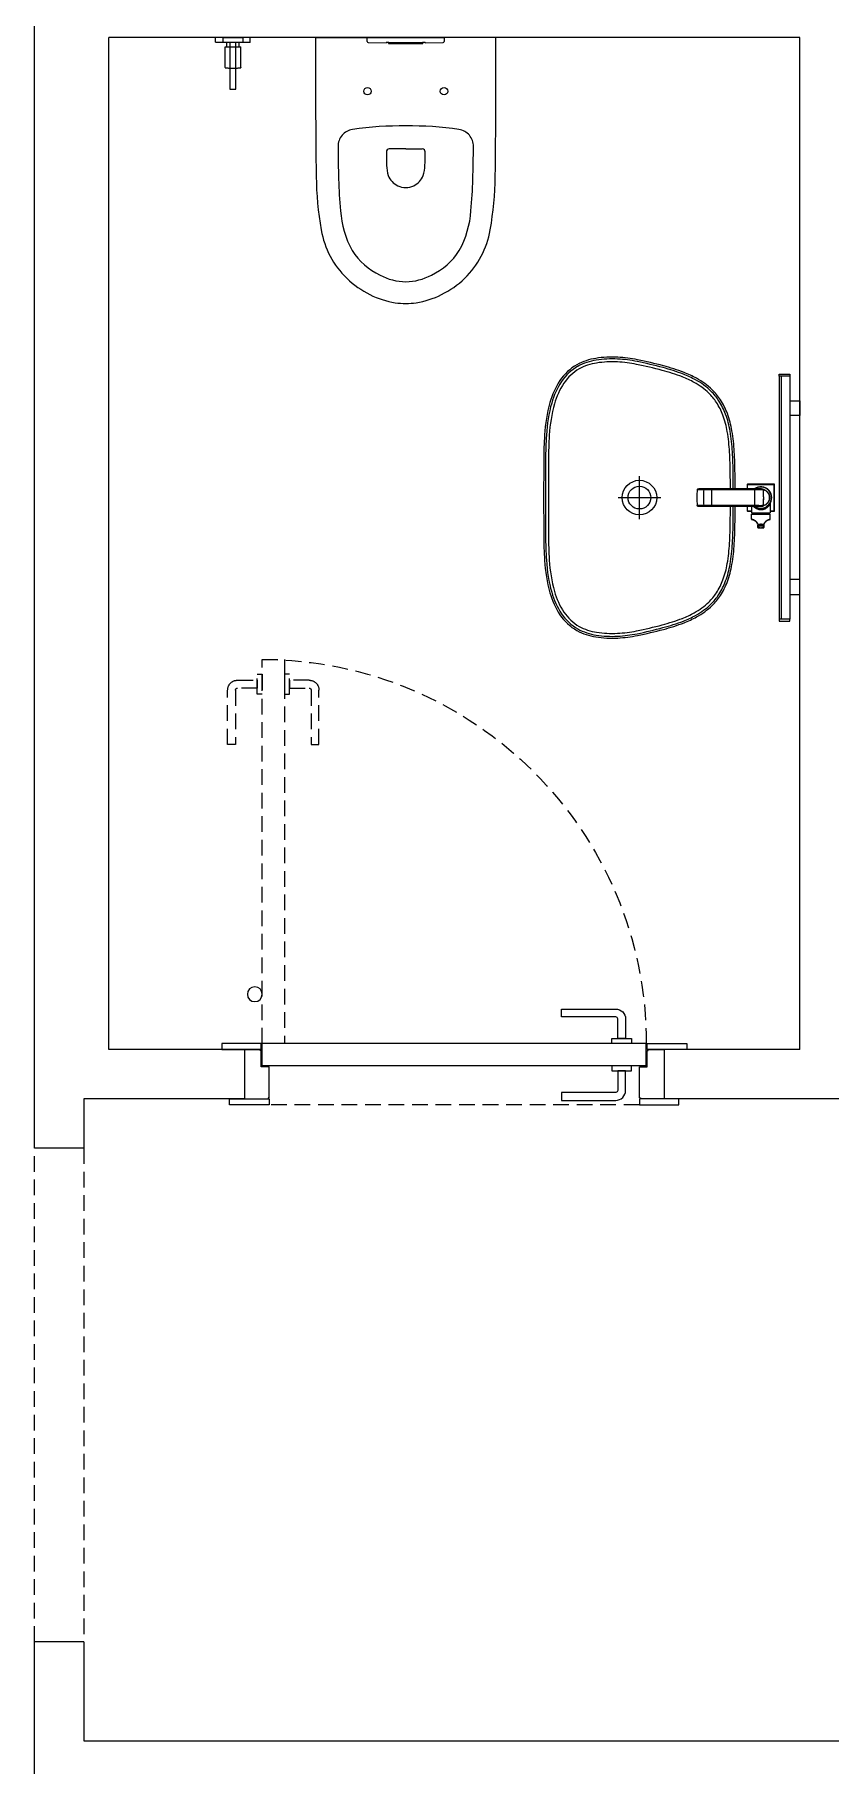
# Model space of a CAD drawing. Header units: millimetres. Extents: x 1650 to 6065, y 324 to 3836.
# Drawn here: x 3767.3 to 3928.5, y 2581.8 to 2932.4 of the extents above; entities that cross this region are included whole.
import ezdxf

# ---------------------------------------------------------------- set-up
doc = ezdxf.new("R2010")
doc.units = ezdxf.units.MM
doc.linetypes.add('HIDDEN2', pattern=[4.7625, 3.175, -1.5875])
for name, color, linetype in [('A-331A-C', 41, 'Continuous'), ('A-355A-C', 40, 'Continuous'), ('A-355B-C', 22, 'Continuous'), ('A-370C-C', 30, 'Continuous'), ('A-370D-C', 31, 'Continuous')]:
    doc.layers.add(name, color=color, linetype=linetype)
doc.layers.add('A-WALL-FULL-3', color=7, linetype='Continuous', lineweight=15)
doc.layers.add('porselen kaplama', color=181, linetype='Continuous', lineweight=5)

# ---------------------------------------------------------------- blocks, each defined once
blk = doc.blocks.new('A-KLOZET-SIFON_BTN_GRH38732A00_P')
for p, q in [((-7.8, 0), (7.8, 0)), ((7.8, 0), (7.79, -0.84)), ((-7.79, -0.84), (-7.8, 0)), ((-7.61, -1.02), (-3.98, -1.06)), ((-3.47, -1.17), (-3.47, -1.04)), ((-3.47, -1.18), (-3.47, -1.17)), ((3.47, -1.04), (3.47, -1.17)), ((3.47, -1.17), (3.47, -1.18)), ((3.98, -1.06), (7.61, -1.02))]:
    blk.add_line(p, q)
for centre, radius, start, end in [((-7.61, -0.84), 0.18, 181, 269.043), ((-3.98, -0.86), 0.2, 269.4816, 298.1578), ((-3.65, -17.12), 16.09, 89.1303, 91.1471), ((-3.98, -0.84), 0.195, 274.5209, 275.8289), ((-3.98, -0.84), 0.193, 274.4234, 275.849), ((-3.65, -15.85), 14.81, 89.312, 90.9253), ((-3.42, -1.17), 0.05, 181, 244.2082), ((-3.42, -1.18), 0.05, 181, 268.7955), ((0, 521.75), 522.8, 269.6271, 270.3728), ((-3.38, -0.25), 0.967, 268.782, 270.3715), ((0, 521.54), 522.77, 269.6307, 270.3693), ((3.38, -0.25), 0.968, 269.63, 272.5915), ((3.65, -15.89), 14.85, 88.7737, 90.9585), ((3.42, -1.18), 0.05, 271.0914, 359), ((3.42, -1.17), 0.05, 310.6095, 359), ((3.65, -17.13), 16.09, 89.1236, 90.6206), ((3.98, -0.86), 0.2, 242.6518, 270.3511), ((3.98, -0.84), 0.196, 263.8776, 265.3893), ((3.98, -0.85), 0.192, 264.2486, 265.6393), ((7.61, -0.84), 0.18, 270.8993, 359)]:
    blk.add_arc(centre, radius, start, end)
for centre, major_axis, ratio, start_param, end_param in [((-3.42, -1.13), (0.05, 0.0009), 0.999835, 3.141593, 3.834369), ((-3.42, -1.17), (0.05, 0.0009), 0.999916, 3.141593, 4.688394), ((3.42, -1.17), (0.05, -0.0009), 0.999916, 4.736384, 6.283185), ((3.42, -1.13), (0.05, -0.0009), 0.999835, 5.687688, 6.283185)]:
    blk.add_ellipse(centre, major_axis=major_axis, ratio=ratio, start_param=start_param, end_param=end_param)
for points, knots in [([(-3.46, -1.2), (-3.45, -1.21), (-3.45, -1.21), (-3.44, -1.21), (-3.43, -1.22), (-3.43, -1.22), (-3.42, -1.22), (-3.42, -1.22), (-3.42, -1.22), (-3.41, -1.22), (-3.41, -1.22), (-3.4, -1.22), (-3.4, -1.22)], [0, 0, 0, 0, 0.097046, 0.218651, 0.318747, 0.394596, 0.438369, 0.473968, 0.529034, 0.689673, 0.907658, 1, 1, 1, 1]), ([(-3.42, -1.23), (-3.3, -1.23), (-3.09, -1.24), (-2.74, -1.24), (-2.41, -1.25), (-2.11, -1.25), (-1.82, -1.25), (-1.55, -1.25), (-1.32, -1.26), (-1.11, -1.26), (-0.92, -1.26), (-0.76, -1.26), (-0.61, -1.26), (-0.47, -1.26), (-0.32, -1.26), (-0.14, -1.26), (0.05, -1.26), (0.27, -1.26), (0.52, -1.26), (0.78, -1.26), (1.07, -1.26), (1.39, -1.26), (1.74, -1.25), (2.14, -1.25), (2.55, -1.24), (2.99, -1.24), (3.26, -1.23), (3.42, -1.23)], [0, 0, 0, 0, 0.048618, 0.100043, 0.14827, 0.193298, 0.235128, 0.273759, 0.309192, 0.338862, 0.365845, 0.39014, 0.411748, 0.431024, 0.451908, 0.477769, 0.506841, 0.539125, 0.574621, 0.613328, 0.655247, 0.700378, 0.753731, 0.81097, 0.872096, 0.937108, 1, 1, 1, 1]), ([(3.37, -1.22), (3.38, -1.22), (3.39, -1.22), (3.4, -1.22), (3.41, -1.22), (3.42, -1.22), (3.42, -1.22), (3.43, -1.22), (3.43, -1.22), (3.44, -1.21), (3.45, -1.21), (3.45, -1.21), (3.45, -1.21)], [0, 0, 0, 0, 0.168406, 0.339791, 0.513207, 0.631595, 0.6859, 0.719508, 0.776205, 0.854923, 0.980368, 1, 1, 1, 1])]:
    blk.add_open_spline(points, degree=3, knots=knots)
blk = doc.blocks.new('FGH')
at = {"layer": 'A-331A-C'}
for points in [[(8310.29, 1272.76), (8309.89, 1272.76), (8309.89, 1270.56), (8310.29, 1270.56)], [(8359.49, 1272.76), (8359.89, 1272.76), (8359.89, 1270.56), (8359.49, 1270.56)]]:
    blk.add_lwpolyline(points, close=True, dxfattribs=at)
at = {"layer": 'A-355A-C'}
blk.add_line((8310.29, 1272.76), (8359.49, 1272.76), dxfattribs=at)
at = {"layer": 'A-370D-C'}
for p, q in [((8310.29, 1272.36), (8359.49, 1272.36)), ((8310.29, 1270.56), (8359.49, 1270.56)), ((8315.29, 1270.56), (8315.29, 1268.56)), ((8318.29, 1268.56), (8318.29, 1270.56)), ((8351.49, 1268.56), (8351.49, 1270.56)), ((8354.49, 1270.56), (8354.49, 1268.56)), ((8315.29, 1268.56), (8318.29, 1268.56)), ((8354.49, 1268.56), (8351.49, 1268.56))]:
    blk.add_line(p, q, dxfattribs=at)
blk = doc.blocks.new('A$C74A42E60')
at = {"layer": 'A-355B-C', "color": 93, "linetype": 'HIDDEN2'}
for p, q in [((84.6, 90.2), (9.6, 90.2)), ((8.2, 77.8), (8.2, 0))]:
    blk.add_line(p, q, dxfattribs=at)
at = {"layer": 'A-355B-C'}
for p, q in [((86, 82.3), (8.2, 82.3)), ((8.2, 82.3), (8.2, 77.8)), ((86, 82.3), (86, 77.8)), ((86.2, 82.5), (86.2, 79.2)), ((86, 77.8), (8.2, 77.8))]:
    blk.add_line(p, q, dxfattribs=at)
for points in [[(1.6, 89), (9.6, 89), (9.6, 90.2), (1.6, 90.2)], [(92.6, 89), (84.6, 89), (84.6, 90.2), (92.6, 90.2)], [(0, 79), (8, 79), (8, 77.8), (0, 77.8)], [(94.2, 79), (86.2, 79), (86.2, 77.8), (94.2, 77.8)]]:
    blk.add_lwpolyline(points, close=True, dxfattribs=at)
for points in [[(8, 79), (4.6, 79), (4.6, 89), (9.4, 89)], [(9.6, 88.8), (9.6, 82.5), (8, 82.5), (8, 79.2)], [(9.6, 88.8), (9.4, 88.8), (9.4, 89)], [(86.2, 79), (89.6, 79), (89.6, 89), (84.6, 89)], [(84.6, 88.8), (84.8, 88.8), (84.8, 89)], [(84.6, 88.8), (84.6, 82.5), (86.2, 82.5)], [(8, 79.2), (7.8, 79.2), (7.8, 79)], [(86.2, 79.2), (86.4, 79.2), (86.4, 79)]]:
    blk.add_lwpolyline(points, dxfattribs=at)
at = {"layer": 'A-355B-C', "color": 27}
for points in [[(81.8, 83.3), (80.2, 83.3), (80.2, 87.3, 0.414214), (79.8, 87.7), (68.8, 87.7), (68.8, 89.3), (79.8, 89.3, -0.414214), (81.8, 87.3)], [(81.8, 76.8), (80.2, 76.8), (80.2, 72.8, -0.414214), (79.8, 72.4), (68.8, 72.4), (68.8, 70.8), (79.8, 70.8, 0.414214), (81.8, 72.8)]]:
    blk.add_lwpolyline(points, format="xyb", close=True, dxfattribs=at)
for points in [[(83, 82.3), (79, 82.3), (79, 83.3), (83, 83.3)], [(83, 77.8), (79, 77.8), (79, 76.8), (83, 76.8)]]:
    blk.add_lwpolyline(points, close=True, dxfattribs=at)
at = {"layer": 'A-355B-C', "color": 93, "linetype": 'HIDDEN2'}
for points in [[(12.7, 0), (12.7, 77.8), (8.2, 77.8), (8.2, 0)], [(8.2, 3), (8.2, 7), (7.2, 7), (7.2, 3)], [(12.7, 3), (12.7, 7), (13.7, 7), (13.7, 3)]]:
    blk.add_lwpolyline(points, close=True, dxfattribs=at)
for points in [[(7.2, 4.2), (7.2, 5.8), (3.2, 5.8, -0.414214), (2.8, 6.2), (2.8, 17.2), (1.2, 17.2), (1.2, 6.2, 0.414214), (3.2, 4.2)], [(13.7, 4.2), (13.7, 5.8), (17.7, 5.8, 0.414214), (18.1, 6.2), (18.1, 17.2), (19.7, 17.2), (19.7, 6.2, -0.414214), (17.7, 4.2)]]:
    blk.add_lwpolyline(points, format="xyb", close=True, dxfattribs=at)
at = {"layer": 'A-355B-C'}
blk.add_circle((6.7, 67.8), 1.5, dxfattribs=at)
at = {"layer": 'A-355B-C', "color": 93, "linetype": 'HIDDEN2'}
blk.add_arc((8.2, 77.8), 77.8, 270, 0, dxfattribs=at)

msp = doc.modelspace()

# ---------------------------------------------------------------- linework, layer by layer
at = {"layer": 'A-370C-C'}
for p, q in [((3803.982, 2931.83, 0), (3804.032, 2931.83, 0)), ((3803.982, 2930.88, 0), (3803.982, 2931.83, 0)), ((3810.932, 2931.831, 0), (3804.032, 2931.83, 0)), ((3810.932, 2930.831, 0), (3804.032, 2930.83, 0)), ((3806.192, 2930.83, 0), (3806.192, 2929.93, 0)), ((3808.772, 2929.931, 0), (3808.772, 2930.831, 0)), ((3810.932, 2931.831, 0), (3810.982, 2931.831, 0)), ((3810.982, 2930.881, 0), (3810.982, 2931.831, 0)), ((3824.225, 2931.83, 0), (3842.482, 2931.83, 0)), ((3860.738, 2931.83, 0), (3842.482, 2931.83, 0)), ((3805.904, 2925.727, 0), (3805.882, 2929.93, 0)), ((3805.882, 2929.93, 0), (3805.932, 2929.93, 0)), ((3805.932, 2929.93, 0), (3809.032, 2929.931, 0)), ((3809.032, 2929.931, 0), (3809.082, 2929.931, 0)), ((3809.06, 2925.727, 0), (3809.082, 2929.931, 0)), ((3805.904, 2925.727, 0), (3805.904, 2925.704, 0)), ((3809.06, 2925.727, 0), (3809.06, 2925.704, 0)), ((3842.481, 2909.237, 0), (3839.122, 2909.237, 0)), ((3842.482, 2909.237, 0), (3845.841, 2909.237, 0))]:
    msp.add_line(p, q, dxfattribs=at)
at = {"layer": 'A-370C-C', "ltscale": 50}
for p, q in [((3889.812, 2834.282, 0), (3889.812, 2842.952, 0)), ((3901.515, 2840.247, 0), (3902.613, 2840.247, 0)), ((3901.565, 2840.318, 0), (3902.885, 2840.318, 0)), ((3914.422, 2840.37, 0), (3901.912, 2840.37, 0)), ((3902.613, 2840.247, 0), (3902.835, 2840.247, 0)), ((3902.613, 2840.247, 0), (3902.835, 2840.247, 0)), ((3904.399, 2840.37, 0), (3904.399, 2840.319, 0)), ((3904.399, 2840.319, 0), (3904.399, 2840.248, 0)), ((3904.399, 2840.319, 0), (3913.069, 2840.319, 0)), ((3904.399, 2840.31, 0), (3904.399, 2840.248, 0)), ((3904.399, 2840.248, 0), (3904.399, 2836.87, 0)), ((3911.662, 2841.31, 0), (3911.662, 2840.37, 0)), ((3911.662, 2841.31, 0), (3917.162, 2841.31, 0)), ((3911.722, 2840.37, 0), (3911.722, 2841.37, 0)), ((3917.102, 2841.37, 0), (3911.722, 2841.37, 0)), ((3913.069, 2840.37, 0), (3913.069, 2840.319, 0)), ((3913.069, 2840.319, 0), (3913.182, 2840.319, 0)), ((3913.069, 2840.319, 0), (3913.069, 2840.248, 0)), ((3913.182, 2840.319, 0), (3913.182, 2840.248, 0)), ((3913.182, 2836.994, 0), (3913.182, 2840.248, 0)), ((3914.851, 2840.315, 0), (3914.85, 2840.317, 0)), ((3914.91, 2840.249, 0), (3914.91, 2840.248, 0)), ((3914.91, 2840.247, 0), (3914.91, 2840.248, 0)), ((3914.911, 2840.246, 0), (3914.911, 2840.245, 0)), ((3914.911, 2840.246, 0), (3914.911, 2840.243, 0)), ((3914.911, 2840.245, 0), (3914.911, 2840.246, 0)), ((3914.911, 2840.245, 0), (3914.911, 2840.246, 0)), ((3914.911, 2840.243, 0), (3914.914, 2840.242, 0)), ((3914.911, 2840.243, 0), (3914.911, 2840.243, 0)), ((3914.913, 2840.242, 0), (3914.914, 2840.242, 0)), ((3914.914, 2840.242, 0), (3914.926, 2840.239, 0)), ((3914.914, 2840.242, 0), (3914.916, 2840.242, 0)), ((3914.916, 2840.242, 0), (3914.926, 2840.239, 0)), ((3914.925, 2840.293, 0), (3914.926, 2840.293, 0)), ((3917.102, 2835.87, 0), (3917.102, 2841.37, 0)), ((3917.162, 2835.93, 0), (3917.162, 2841.31, 0)), ((3885.477, 2838.62, 0), (3894.147, 2838.62, 0)), ((3902.613, 2836.993, 0), (3901.515, 2836.993, 0)), ((3902.884, 2836.922, 0), (3901.565, 2836.922, 0)), ((3901.912, 2836.87, 0), (3914.422, 2836.87, 0)), ((3902.834, 2836.993, 0), (3902.613, 2836.993, 0)), ((3913.069, 2836.993, 0), (3904.399, 2836.993, 0)), ((3913.069, 2836.922, 0), (3904.399, 2836.922, 0)), ((3911.662, 2836.87, 0), (3911.662, 2835.93, 0)), ((3911.722, 2835.87, 0), (3911.722, 2836.87, 0)), ((3912.512, 2836.87, 0), (3912.512, 2835.52, 0)), ((3913.069, 2836.87, 0), (3913.069, 2836.993, 0)), ((3913.182, 2836.922, 0), (3913.069, 2836.922, 0)), ((3913.182, 2836.922, 0), (3913.182, 2836.994, 0)), ((3914.855, 2836.924, 0), (3914.856, 2836.926, 0)), ((3914.915, 2836.995, 0), (3914.916, 2836.998, 0)), ((3914.915, 2836.997, 0), (3914.915, 2836.997, 0)), ((3914.915, 2836.996, 0), (3914.915, 2836.996, 0)), ((3914.916, 2836.998, 0), (3914.916, 2836.998, 0)), ((3914.916, 2836.998, 0), (3914.916, 2836.998, 0)), ((3916.312, 2837.432, 0), (3916.312, 2835.52, 0)), ((3911.662, 2835.93, 0), (3912.512, 2835.93, 0)), ((3911.722, 2835.87, 0), (3912.512, 2835.87, 0)), ((3912.512, 2835.52, 0), (3916.312, 2835.52, 0)), ((3912.512, 2835.27, 0), (3916.312, 2835.27, 0)), ((3912.521, 2834.224, 0), (3912.512, 2835.27, 0)), ((3912.581, 2834.165, 0), (3912.595, 2834.165, 0)), ((3912.593, 2834.165, 0), (3912.607, 2834.165, 0)), ((3913.788, 2832.566, 0), (3913.788, 2833.015, 0)), ((3913.976, 2832.551, 0), (3913.976, 2832.809, 0)), ((3914.848, 2832.809, 0), (3914.848, 2832.551, 0)), ((3915.036, 2833.015, 0), (3915.036, 2832.566, 0)), ((3916.208, 2834.165, 0), (3916.227, 2834.165, 0)), ((3916.223, 2834.165, 0), (3916.242, 2834.165, 0)), ((3916.242, 2834.165, 0), (3916.242, 2834.165, 0)), ((3916.302, 2834.224, 0), (3916.312, 2835.27, 0)), ((3916.312, 2835.93, 0), (3917.162, 2835.93, 0)), ((3916.312, 2835.87, 0), (3917.102, 2835.87, 0))]:
    msp.add_line(p, q, dxfattribs=at)
at = {"layer": 'A-370C-C', "elevation": 0}
for points in [[(3805.481, 2930.83), (3805.481, 2931.83), (3809.481, 2931.83), (3809.481, 2930.83)], [(3806.881, 2921.33), (3808.081, 2921.33), (3808.081, 2930.83), (3806.881, 2930.83)]]:
    msp.add_lwpolyline(points, close=True, dxfattribs=at)
at = {"layer": 'A-370C-C', "ltscale": 50, "elevation": 0}
for points in [[(3914.85, 2840.317), (3914.844, 2840.318), (3914.792, 2840.33), (3914.74, 2840.341), (3914.688, 2840.35), (3914.635, 2840.357), (3914.582, 2840.362), (3914.529, 2840.366), (3914.475, 2840.369), (3914.422, 2840.37)], [(3914.907, 2840.262), (3914.905, 2840.27), (3914.901, 2840.278), (3914.896, 2840.285), (3914.89, 2840.292), (3914.884, 2840.299), (3914.877, 2840.305), (3914.869, 2840.309), (3914.86, 2840.313), (3914.851, 2840.316), (3914.85, 2840.317)], [(3914.851, 2840.315), (3914.851, 2840.316), (3914.851, 2840.316), (3914.851, 2840.316), (3914.85, 2840.316), (3914.85, 2840.317), (3914.85, 2840.317), (3914.85, 2840.317)], [(3914.911, 2840.246), (3914.909, 2840.254), (3914.907, 2840.262)], [(3914.91, 2840.248), (3914.91, 2840.247), (3914.911, 2840.246)], [(3914.911, 2840.246), (3914.911, 2840.246), (3914.911, 2840.246)], [(3914.422, 2836.87), (3914.476, 2836.871), (3914.53, 2836.873), (3914.585, 2836.878), (3914.638, 2836.883), (3914.692, 2836.891), (3914.745, 2836.9), (3914.798, 2836.911), (3914.855, 2836.924)], [(3914.855, 2836.924), (3914.864, 2836.927), (3914.874, 2836.932), (3914.884, 2836.938), (3914.892, 2836.945), (3914.9, 2836.954), (3914.906, 2836.963), (3914.91, 2836.973), (3914.914, 2836.984), (3914.915, 2836.995)], [(3914.855, 2836.924), (3914.855, 2836.924), (3914.855, 2836.925), (3914.855, 2836.925), (3914.855, 2836.925), (3914.855, 2836.925), (3914.855, 2836.925), (3914.856, 2836.925), (3914.856, 2836.925), (3914.856, 2836.925), (3914.856, 2836.925), (3914.856, 2836.925), (3914.856, 2836.926)], [(3916.312, 2837.432), (3916.312, 2837.453), (3916.314, 2837.471), (3916.317, 2837.49), (3916.321, 2837.508), (3916.326, 2837.525), (3916.333, 2837.543), (3916.34, 2837.559), (3916.348, 2837.575)], [(3912.605, 2834.165), (3912.624, 2834.165), (3912.645, 2834.164), (3912.669, 2834.163), (3912.696, 2834.161), (3912.726, 2834.158), (3912.757, 2834.154), (3912.789, 2834.148), (3912.823, 2834.14), (3912.857, 2834.13), (3912.892, 2834.119), (3912.929, 2834.105), (3912.966, 2834.089), (3913.004, 2834.072), (3913.043, 2834.051), (3913.084, 2834.028), (3913.125, 2834.003), (3913.168, 2833.975), (3913.212, 2833.944), (3913.258, 2833.909), (3913.304, 2833.872), (3913.35, 2833.832), (3913.396, 2833.79), (3913.441, 2833.746), (3913.483, 2833.701), (3913.522, 2833.658), (3913.558, 2833.614), (3913.591, 2833.571), (3913.622, 2833.528), (3913.65, 2833.486), (3913.676, 2833.444), (3913.698, 2833.403), (3913.718, 2833.363), (3913.736, 2833.323), (3913.75, 2833.284), (3913.762, 2833.246), (3913.771, 2833.209)], [(3913.769, 2833.219), (3913.759, 2833.257), (3913.746, 2833.296), (3913.731, 2833.335), (3913.713, 2833.374), (3913.692, 2833.414), (3913.669, 2833.455), (3913.643, 2833.497), (3913.615, 2833.538), (3913.584, 2833.581), (3913.551, 2833.623), (3913.514, 2833.666), (3913.475, 2833.71), (3913.434, 2833.753), (3913.391, 2833.795), (3913.345, 2833.836), (3913.3, 2833.875), (3913.254, 2833.912), (3913.209, 2833.946), (3913.165, 2833.977), (3913.122, 2834.005), (3913.08, 2834.03), (3913.04, 2834.053), (3913.001, 2834.073), (3912.963, 2834.091), (3912.926, 2834.106), (3912.889, 2834.12), (3912.854, 2834.131), (3912.82, 2834.141), (3912.786, 2834.149), (3912.753, 2834.155), (3912.722, 2834.159), (3912.693, 2834.162), (3912.666, 2834.163), (3912.642, 2834.164), (3912.622, 2834.165)], [(3915.052, 2833.209), (3915.061, 2833.246), (3915.073, 2833.284), (3915.088, 2833.323), (3915.105, 2833.362), (3915.125, 2833.402), (3915.147, 2833.443), (3915.172, 2833.485), (3915.2, 2833.527), (3915.231, 2833.569), (3915.264, 2833.612), (3915.299, 2833.655), (3915.337, 2833.698), (3915.379, 2833.742), (3915.422, 2833.785), (3915.467, 2833.827), (3915.513, 2833.867), (3915.559, 2833.904), (3915.605, 2833.939), (3915.65, 2833.971), (3915.693, 2834), (3915.735, 2834.025), (3915.775, 2834.049), (3915.815, 2834.069), (3915.853, 2834.087), (3915.89, 2834.103), (3915.926, 2834.117), (3915.962, 2834.129), (3915.996, 2834.139), (3916.03, 2834.147), (3916.062, 2834.153), (3916.094, 2834.158), (3916.123, 2834.161), (3916.151, 2834.163), (3916.175, 2834.164), (3916.197, 2834.165), (3916.214, 2834.165)], [(3916.208, 2834.165), (3916.189, 2834.165), (3916.167, 2834.164), (3916.14, 2834.162), (3916.112, 2834.16), (3916.082, 2834.156), (3916.049, 2834.151), (3916.016, 2834.144), (3915.982, 2834.135), (3915.947, 2834.124), (3915.911, 2834.112), (3915.875, 2834.097), (3915.837, 2834.08), (3915.798, 2834.061), (3915.758, 2834.039), (3915.717, 2834.015), (3915.675, 2833.988), (3915.631, 2833.958), (3915.586, 2833.925), (3915.54, 2833.889), (3915.493, 2833.85), (3915.447, 2833.808), (3915.402, 2833.765), (3915.359, 2833.721), (3915.318, 2833.677), (3915.28, 2833.632), (3915.245, 2833.589), (3915.213, 2833.545), (3915.184, 2833.502), (3915.157, 2833.46), (3915.133, 2833.418), (3915.112, 2833.376), (3915.093, 2833.336), (3915.078, 2833.296), (3915.065, 2833.257), (3915.054, 2833.219)]]:
    msp.add_lwpolyline(points, dxfattribs=at)
at = {"layer": 'A-370C-C'}
for centre in [(3834.732, 2920.931, 0), (3850.232, 2920.931, 0)]:
    msp.add_circle(centre, 0.75, dxfattribs=at)
at = {"layer": 'A-370C-C', "ltscale": 50}
for radius in [3.509, 2.301]:
    msp.add_circle((3889.812, 2838.617, 0), radius, dxfattribs=at)
at = {"layer": 'A-370C-C'}
for centre, radius, start, end in [((3804.032, 2930.88, 0), 0.05, 180.00152, 270.00152), ((3810.932, 2930.881, 0), 0.05, 270.00152, 0.00152), ((5390.866, 2924.531, 0), 1566.658, 179.733046, 180.763111), ((2294.097, 2924.531, 0), 1566.658, 359.236889, 0.266954), ((3806.08, 2925.716, 0), 0.175, 179.37621, 190.07067), ((3805.954, 2925.704, 0), 0.05, 201.18173, 268.72557), ((3809.01, 2925.704, 0), 0.05, 271.27748, 338.82131), ((3808.885, 2925.716, 0), 0.175, 349.93235, 0.62683), ((3841.612, 2846.991, 0), 66.923, 89.25515, 98.52247), ((3843.351, 2846.991, 0), 66.923, 81.47753, 90.74485), ((3832.186, 2909.791, 0), 3.42, 139.39558, 180.51494), ((4150.738, 2912.181, 0), 321.981, 180.43078, 181.61502), ((3832.186, 2909.791, 0), 3.42, 98.27621, 139.39558), ((3852.777, 2909.791, 0), 3.42, 40.60442, 81.72379), ((3852.777, 2909.791, 0), 3.42, 359.48506, 40.60442), ((3534.225, 2912.181, 0), 321.981, 358.38498, 359.56922), ((3839.113, 2908.69, 0), 0.547, 89.07148, 186.55183), ((3910.73, 2907.787, 0), 72.163, 179.33308, 181.47901), ((3845.85, 2908.69, 0), 0.547, 353.44817, 90.92852), ((3774.233, 2907.787, 0), 72.163, 358.52099, 0.66692), ((3890.687, 2904.431, 0), 66.344, 180.66104, 190.06044), ((3914.845, 2905.277, 0), 85.987, 181.44643, 185.69891), ((3846.542, 2906.155, 0), 7.954, 181.65767, 196.76204), ((3842.583, 2905.331, 0), 3.942, 201.89859, 244.25928), ((3842.38, 2905.331, 0), 3.942, 295.74072, 338.10141), ((3838.422, 2906.155, 0), 7.954, 343.23796, 358.34233), ((3770.118, 2905.277, 0), 85.987, 354.30109, 358.55357), ((3794.277, 2904.431, 0), 66.344, 349.93956, 359.33896), ((3842.473, 2905.127, 0), 3.711, 244.42855, 270.14033), ((3842.491, 2905.127, 0), 3.711, 269.85967, 295.57145), ((3848.4, 2897.919, 0), 19.153, 183.53477, 208.87248), ((3836.564, 2897.919, 0), 19.153, 331.12752, 356.46523), ((3843.09, 2895.95, 0), 17.998, 189.94611, 225.80283), ((3841.873, 2895.95, 0), 17.998, 314.19717, 350.05389), ((3843.294, 2896.171, 0), 13.869, 212.73601, 244.2738), ((3841.67, 2896.171, 0), 13.869, 295.7262, 327.26399), ((3843.538, 2896.53, 0), 18.726, 226.05646, 243.70585), ((3842.837, 2894.439, 0), 12.115, 242.66415, 268.31928), ((3842.126, 2894.439, 0), 12.115, 271.68072, 297.33585), ((3841.426, 2896.53, 0), 18.726, 296.29415, 313.94354), ((3843.132, 2895.465, 0), 17.591, 243.35344, 260.89153), ((3841.831, 2895.465, 0), 17.591, 279.10847, 296.64656), ((3842.628, 2894.203, 0), 16.269, 261.94251, 269.48563), ((3842.336, 2894.203, 0), 16.269, 270.51437, 278.05749)]:
    msp.add_arc(centre, radius, start, end, dxfattribs=at)
at = {"layer": 'A-370C-C', "ltscale": 50}
for centre, radius, start, end in [((3882.244, 2856.615, 0), 10.274, 119.73643, 146.15439), ((3882.244, 2856.615, 0), 9.904, 119.73643, 146.15439), ((3882.244, 2856.615, 0), 9.314, 119.73643, 146.15439), ((3882.757, 2855.22, 0), 11.742, 98.60331, 118.53527), ((3882.757, 2855.22, 0), 11.372, 98.60331, 118.53527), ((3882.757, 2855.22, 0), 10.782, 98.60331, 118.53527), ((3884.229, 2846.644, 0), 20.442, 86.65093, 99.1551), ((3884.229, 2846.644, 0), 20.072, 86.65093, 99.1551), ((3884.229, 2846.644, 0), 19.482, 86.65093, 99.1551), ((3884.063, 2839.964, 0), 26.161, 78.58737, 87.12515), ((3884.063, 2839.964, 0), 26.751, 78.58737, 87.12515), ((3884.063, 2839.964, 0), 27.121, 78.58737, 87.12515), ((3869.575, 2770.669, 0), 96.955, 75.14723, 78.30076), ((3869.575, 2770.669, 0), 97.545, 75.14723, 78.30076), ((3869.575, 2770.669, 0), 97.915, 75.14723, 78.30076), ((3884.506, 2826.598, 0), 39.067, 68.99537, 75.28392), ((3884.506, 2826.598, 0), 39.657, 68.99537, 75.28392), ((3884.506, 2826.598, 0), 40.027, 68.99537, 75.28392), ((3887.117, 2853.558, 0), 16.025, 146.78352, 164.35842), ((3887.117, 2853.558, 0), 15.655, 146.78352, 164.35842), ((3887.117, 2853.558, 0), 15.065, 146.78352, 164.35842), ((3890.971, 2843.776, 0), 20.713, 61.28743, 68.67434), ((3890.971, 2843.776, 0), 21.303, 61.28743, 68.67434), ((3890.971, 2843.776, 0), 21.673, 61.28743, 68.67434), ((3894.465, 2850.048, 0), 13.534, 45.97232, 61.49392), ((3894.465, 2850.048, 0), 14.124, 45.97232, 61.49392), ((3894.465, 2850.048, 0), 14.494, 45.97213, 61.48875), ((3902.027, 2849.513, 0), 31.473, 164.58502, 176.70793), ((3902.027, 2849.513, 0), 31.103, 164.58502, 176.70793), ((3902.027, 2849.513, 0), 30.513, 164.58502, 176.70793), ((3895.744, 2851.515, 0), 11.591, 33.44562, 45.51436), ((3895.744, 2851.515, 0), 12.181, 33.44562, 45.51436), ((3895.744, 2851.515, 0), 12.551, 33.44562, 45.51436), ((3894.513, 2850.776, 0), 13.025, 20.29799, 33.19495), ((3894.513, 2850.776, 0), 13.615, 20.29799, 33.19495), ((3894.513, 2850.776, 0), 13.985, 20.29799, 33.19495), ((3888.977, 2848.784, 0), 18.908, 9.73308, 20.14758), ((3888.977, 2848.784, 0), 19.498, 9.73308, 20.14758), ((3888.977, 2848.784, 0), 19.868, 9.73308, 20.14758), ((3957.852, 2845.845, 0), 87.417, 176.40872, 179.70906), ((3957.852, 2845.845, 0), 87.047, 176.40872, 179.70906), ((3957.852, 2845.845, 0), 86.457, 176.40872, 179.70906), ((3872.883, 2846.057, 0), 35.231, 2.91845, 9.6812), ((3872.883, 2846.057, 0), 35.821, 2.91845, 9.6812), ((3872.883, 2846.057, 0), 36.191, 2.91845, 9.6812), ((3810.917, 2842.407, 0), 97.304, 0.62434, 3.20382), ((3810.917, 2842.407, 0), 97.894, 0.62434, 3.20382), ((3810.917, 2842.407, 0), 98.264, 0.62434, 3.20382), ((4783.666, 2840.4, 0), 913.249, 179.630545, 180.111798), ((4783.666, 2840.4, 0), 912.879, 179.630545, 180.111798), ((4783.666, 2840.4, 0), 912.289, 179.630545, 180.111798), ((3573.987, 2838.983, 0), 334.259, 0.21676, 0.76826), ((3573.987, 2838.983, 0), 334.849, 0.21639, 0.76826), ((3573.987, 2838.983, 0), 335.219, 0.21615, 0.76826), ((3925.88, 2838.62, 0), 24.419, 176.17989, 183.82), ((3927.126, 2838.612, 0), 24.346, 176.1489, 183.8129), ((3911.722, 2841.31, 0), 0.06, 90, 180), ((3913.071, 2829.185, 0), 11.063, 89.42488, 90.0072), ((3914.412, 2838.62, 0), 2.2, 232.68631, 127.30519), ((3914.412, 2838.62, 0), 2.14, 234.87467, 125.12533), ((3914.412, 2838.604, 0), 1.765, 89.67438, 90), ((3914.412, 2838.604, 0), 1.765, 88.35378, 89.6744), ((3914.424, 2838.667, 0), 1.702, 73.87075, 74.81158), ((3914.834, 2840.236, 0), 0.08, 36.09296, 43.93779), ((3914.415, 2838.635, 0), 1.734, 72.90064, 73.88351), ((3914.833, 2840.237, 0), 0.0784, 4.79262, 7.94924), ((3914.835, 2840.236, 0), 0.0791, 6.74285, 8.76945), ((3914.485, 2838.653, 0), 1.646, 74.1616, 74.43442), ((3914.512, 2838.748, 0), 1.547, 73.42135, 74.15456), ((3917.102, 2841.31, 0), 0.06, 0, 90), ((4783.666, 2836.835, 0), 913.249, 179.888202, 180.369455), ((4783.666, 2836.835, 0), 912.879, 179.888202, 180.369455), ((4783.666, 2836.835, 0), 912.289, 179.888202, 180.369455), ((3901.912, 2838.06, 0), 1.19, 253.02284, 269.97803), ((3903.231, 2838.06, 0), 1.19, 253.02622, 269.9799), ((3573.987, 2838.252, 0), 334.259, 359.23174, 359.78426), ((3573.987, 2838.252, 0), 334.849, 359.23174, 359.78464), ((3573.987, 2838.252, 0), 335.219, 359.23174, 359.78488), ((3913.07, 2847.943, 0), 10.95, 269.99419, 270.58259), ((3914.412, 2838.636, 0), 1.765, 270, 270.32562), ((3914.412, 2838.635, 0), 1.765, 270.3256, 271.62735), ((3914.429, 2838.555, 0), 1.682, 285.35779, 285.99016), ((3914.411, 2838.617, 0), 1.747, 285.98628, 287.25601), ((3914.836, 2837.005, 0), 0.08, 353.40494, 355.36366), ((3914.417, 2838.597, 0), 1.726, 287.25898, 287.42208), ((3914.429, 2838.62, 0), 1.733, 0.00512, 4.03882), ((3914.429, 2838.62, 0), 1.733, 355.93144, 359.99481), ((3810.917, 2834.828, 0), 97.304, 356.79618, 359.37566), ((3810.917, 2834.828, 0), 97.894, 356.79618, 359.37566), ((3810.917, 2834.828, 0), 98.264, 356.79618, 359.37566), ((3911.722, 2835.93, 0), 0.06, 180, 270), ((3912.581, 2834.225, 0), 0.06, 180.51157, 269.99515), ((3917.002, 2836.651, 0), 4.5, 194.55893, 197.87567), ((3914.415, 2829.344, 0), 3.637, 95.52847, 99.12832), ((3914.412, 2829.348, 0), 3.548, 82.89963, 97.10542), ((3914.412, 2829.272, 0), 3.564, 82.97725, 97.02781), ((3914.412, 2829.371, 0), 3.61, 90.00964, 95.53038), ((3914.411, 2829.366, 0), 3.614, 84.47523, 89.99656), ((3914.41, 2829.351, 0), 3.63, 80.87842, 84.47668), ((3900.872, 2832.892, 0), 14.114, 359.83098, 0.1745), ((3915.647, 2833.078, 0), 0.61, 167.07763, 167.58604), ((3911.821, 2836.651, 0), 4.5, 342.12433, 345.44107), ((3916.242, 2834.225, 0), 0.06, 270.00488, 359.48843), ((3917.102, 2835.93, 0), 0.06, 270, 0), ((3957.852, 2831.39, 0), 87.417, 180.29094, 183.59128), ((3957.852, 2831.39, 0), 87.047, 180.29094, 183.59128), ((3957.852, 2831.39, 0), 86.457, 180.29094, 183.59128), ((3872.883, 2831.178, 0), 35.231, 350.3188, 357.08155), ((3872.883, 2831.178, 0), 35.821, 350.3188, 357.08155), ((3872.883, 2831.178, 0), 36.191, 350.3188, 357.08155), ((3913.848, 2832.566, 0), 0.06, 180, 262.70218), ((3914.412, 2836.97, 0), 4.5, 262.70217, 277.29783), ((3914.412, 2837.079, 0), 4.549, 264.50087, 275.49913), ((3914.976, 2832.566, 0), 0.06, 277.29783, 0), ((3902.027, 2827.722, 0), 31.473, 183.29207, 195.41498), ((3902.027, 2827.722, 0), 31.103, 183.29207, 195.41498), ((3902.027, 2827.722, 0), 30.513, 183.29207, 195.41498), ((3888.977, 2828.451, 0), 18.908, 339.85242, 350.26692), ((3888.977, 2828.451, 0), 19.498, 339.85242, 350.26692), ((3888.977, 2828.451, 0), 19.868, 339.85242, 350.26692), ((3887.117, 2823.677, 0), 16.025, 195.64158, 213.21648), ((3887.117, 2823.677, 0), 15.655, 195.64158, 213.21648), ((3887.117, 2823.677, 0), 15.065, 195.64158, 213.21648), ((3895.744, 2825.72, 0), 11.591, 314.48564, 326.55438), ((3895.744, 2825.72, 0), 12.181, 314.48564, 326.55438), ((3895.744, 2825.72, 0), 12.551, 314.48564, 326.55438), ((3894.513, 2826.459, 0), 13.025, 326.80505, 339.70201), ((3894.513, 2826.459, 0), 13.615, 326.80505, 339.70201), ((3894.513, 2826.459, 0), 13.985, 326.80505, 339.70201), ((3882.244, 2820.62, 0), 9.904, 213.84561, 240.26357), ((3882.244, 2820.62, 0), 9.314, 213.84561, 240.26357), ((3890.971, 2833.459, 0), 20.713, 291.32566, 298.71257), ((3894.465, 2827.187, 0), 13.534, 298.50608, 314.02768), ((3894.465, 2827.187, 0), 14.124, 298.50608, 314.02768), ((3894.465, 2827.187, 0), 14.494, 298.51125, 314.02787), ((3882.244, 2820.62, 0), 10.274, 213.84561, 240.26357), ((3882.757, 2822.015, 0), 11.742, 241.46473, 261.39669), ((3882.757, 2822.015, 0), 11.372, 241.46473, 261.39669), ((3882.757, 2822.015, 0), 10.782, 241.46473, 261.39669), ((3884.063, 2837.271, 0), 26.161, 272.87485, 281.41263), ((3869.575, 2906.566, 0), 96.955, 281.69924, 284.85277), ((3869.575, 2906.566, 0), 97.545, 281.69924, 284.85277), ((3869.575, 2906.566, 0), 97.915, 281.69924, 284.85277), ((3884.506, 2850.637, 0), 39.067, 284.71608, 291.00463), ((3884.506, 2850.637, 0), 39.657, 284.71608, 291.00463), ((3884.506, 2850.637, 0), 40.027, 284.71608, 291.00463), ((3890.971, 2833.459, 0), 21.303, 291.32566, 298.71257), ((3890.971, 2833.459, 0), 21.673, 291.32566, 298.71257), ((3884.229, 2830.591, 0), 20.442, 260.8449, 273.34907), ((3884.229, 2830.591, 0), 20.072, 260.8449, 273.34907), ((3884.229, 2830.591, 0), 19.482, 260.8449, 273.34907), ((3884.063, 2837.271, 0), 26.751, 272.87485, 281.41263), ((3884.063, 2837.271, 0), 27.121, 272.87485, 281.41263)]:
    msp.add_arc(centre, radius, start, end, dxfattribs=at)
at = {"layer": 'A-370C-C'}
for centre, major_axis, start_param, end_param in [((3805.954, 2925.727, 0), (0.05, 0.0003), 3.1415927, 3.3178024), ((3809.01, 2925.727, 0), (-0.05, 0.0003), 2.965383, 3.1415927)]:
    msp.add_ellipse(centre, major_axis=major_axis, ratio=0.9995316, start_param=start_param, end_param=end_param, dxfattribs=at)
msp.add_open_spline([(3805.953, 2925.654, 0), (3806.03, 2925.652, 0), (3806.161, 2925.648, 0), (3806.371, 2925.643, 0), (3806.563, 2925.639, 0), (3806.737, 2925.636, 0), (3806.883, 2925.634, 0), (3807.002, 2925.633, 0), (3807.098, 2925.632, 0), (3807.183, 2925.631, 0), (3807.26, 2925.631, 0), (3807.347, 2925.631, 0), (3807.455, 2925.63, 0), (3807.588, 2925.631, 0), (3807.74, 2925.631, 0), (3807.911, 2925.632, 0), (3808.1, 2925.634, 0), (3808.308, 2925.637, 0), (3808.531, 2925.641, 0), (3808.773, 2925.647, 0), (3808.923, 2925.651, 0), (3809.011, 2925.654, 0)], degree=3, knots=[0, 0, 0, 0, 0.0693686, 0.1387212, 0.2017954, 0.2585935, 0.3091173, 0.3444138, 0.3758382, 0.4033907, 0.4271435, 0.4518892, 0.489006, 0.5324202, 0.5821319, 0.6381419, 0.7004513, 0.7677813, 0.8411915, 0.920685, 1, 1, 1, 1], dxfattribs=at)
at = {"layer": 'A-370C-C', "ltscale": 50}
for points, knots in [([(3901.515, 2840.247, 0), (3901.516, 2840.263, 0), (3901.526, 2840.293, 0), (3901.551, 2840.314, 0), (3901.565, 2840.318, 0)], [0, 0, 0, 0, 0.527691, 1, 1, 1, 1]), ([(3901.912, 2840.37, 0), (3901.882, 2840.37, 0), (3901.765, 2840.365, 0), (3901.649, 2840.344, 0), (3901.565, 2840.318, 0)], [0, 0, 0, 0, 0.2492642, 1, 1, 1, 1]), ([(3902.885, 2840.318, 0), (3902.871, 2840.314, 0), (3902.846, 2840.293, 0), (3902.836, 2840.263, 0), (3902.835, 2840.247, 0)], [0, 0, 0, 0, 0.4725228, 1, 1, 1, 1]), ([(3902.835, 2840.247, 0), (3902.883, 2840.247, 0), (3902.985, 2840.247, 0), (3903.149, 2840.248, 0), (3903.332, 2840.248, 0), (3903.528, 2840.249, 0), (3903.735, 2840.248, 0), (3903.952, 2840.249, 0), (3904.174, 2840.249, 0), (3904.324, 2840.247, 0), (3904.399, 2840.248, 0)], [0, 0, 0, 0, 0.0909989, 0.1970686, 0.3146344, 0.4406123, 0.5735649, 0.712589, 0.8553122, 1, 1, 1, 1]), ([(3903.231, 2840.37, 0), (3903.201, 2840.37, 0), (3903.085, 2840.365, 0), (3902.969, 2840.344, 0), (3902.885, 2840.318, 0)], [0, 0, 0, 0, 0.2492694, 1, 1, 1, 1]), ([(3902.885, 2840.318, 0), (3902.931, 2840.318, 0), (3903.03, 2840.318, 0), (3903.189, 2840.319, 0), (3903.366, 2840.319, 0), (3903.556, 2840.32, 0), (3903.757, 2840.32, 0), (3903.966, 2840.32, 0), (3904.181, 2840.32, 0), (3904.326, 2840.319, 0), (3904.399, 2840.319, 0)], [0, 0, 0, 0, 0.0909871, 0.1971698, 0.3148345, 0.4408301, 0.5737416, 0.7127311, 0.8553896, 1, 1, 1, 1]), ([(3913.182, 2840.319, 0), (3913.291, 2840.318, 0), (3913.503, 2840.317, 0), (3913.812, 2840.321, 0), (3914.056, 2840.324, 0), (3914.236, 2840.325, 0), (3914.357, 2840.325, 0), (3914.466, 2840.324, 0), (3914.564, 2840.322, 0), (3914.648, 2840.32, 0), (3914.71, 2840.318, 0), (3914.752, 2840.316, 0), (3914.778, 2840.315, 0), (3914.8, 2840.314, 0), (3914.818, 2840.313, 0), (3914.831, 2840.313, 0), (3914.842, 2840.314, 0), (3914.847, 2840.314, 0), (3914.851, 2840.315, 0), (3914.851, 2840.315, 0)], [0, 0, 0, 0, 0.1948943, 0.3821391, 0.554569, 0.6332093, 0.7058142, 0.7717148, 0.8303154, 0.8810431, 0.9233477, 0.9411857, 0.9567398, 0.9699599, 0.9808006, 0.9892232, 0.9952067, 0.9987552, 1, 1, 1, 1]), ([(3913.182, 2840.248, 0), (3913.243, 2840.247, 0), (3913.48, 2840.246, 0), (3913.717, 2840.248, 0), (3913.893, 2840.25, 0)], [0, 0, 0, 0, 0.2572135, 1, 1, 1, 1]), ([(3913.893, 2840.25, 0), (3913.965, 2840.251, 0), (3914.104, 2840.253, 0), (3914.301, 2840.254, 0), (3914.452, 2840.253, 0), (3914.56, 2840.252, 0), (3914.631, 2840.251, 0), (3914.695, 2840.249, 0), (3914.75, 2840.247, 0), (3914.798, 2840.245, 0), (3914.837, 2840.244, 0), (3914.865, 2840.243, 0), (3914.882, 2840.243, 0), (3914.892, 2840.243, 0), (3914.9, 2840.243, 0), (3914.906, 2840.243, 0), (3914.909, 2840.243, 0), (3914.911, 2840.244, 0), (3914.911, 2840.245, 0)], [0, 0, 0, 0, 0.213791, 0.4088799, 0.5813178, 0.6579405, 0.7276412, 0.7900554, 0.8448487, 0.8917214, 0.9304117, 0.9606973, 0.9726309, 0.982402, 0.9900017, 0.9954294, 0.9987061, 1, 1, 1, 1]), ([(3914.851, 2840.315, 0), (3914.866, 2840.311, 0), (3914.896, 2840.293, 0), (3914.909, 2840.261, 0), (3914.911, 2840.245, 0)], [0, 0, 0, 0, 0.5000158, 1, 1, 1, 1]), ([(3914.915, 2836.997, 0), (3914.959, 2837.537, 0), (3915.002, 2838.621, 0), (3914.956, 2839.705, 0), (3914.911, 2840.245, 0)], [0, 0, 0, 0, 0.5000302, 1, 1, 1, 1]), ([(3914.916, 2836.998, 0), (3914.938, 2837.268, 0), (3915.003, 2838.348, 0), (3914.98, 2839.434, 0), (3914.914, 2840.242, 0)], [0, 0, 0, 0, 0.2501144, 1, 1, 1, 1]), ([(3914.926, 2840.293, 0), (3915.017, 2840.265, 0), (3915.177, 2840.201, 0), (3915.406, 2840.067, 0), (3915.623, 2839.894, 0), (3915.834, 2839.657, 0), (3916.014, 2839.356, 0), (3916.133, 2839.003, 0), (3916.162, 2838.748, 0), (3916.162, 2838.62, 0)], [0, 0, 0, 0, 0.1282744, 0.2310701, 0.3575605, 0.5007689, 0.6579074, 0.8268906, 1, 1, 1, 1]), ([(3914.953, 2840.231, 0), (3915.029, 2840.208, 0), (3915.169, 2840.155, 0), (3915.378, 2840.04, 0), (3915.545, 2839.913, 0), (3915.683, 2839.779, 0), (3915.787, 2839.657, 0), (3915.884, 2839.519, 0), (3915.969, 2839.362, 0), (3916.038, 2839.19, 0), (3916.106, 2838.943, 0), (3916.127, 2838.749, 0), (3916.127, 2838.62, 0)], [0, 0, 0, 0, 0.1117903, 0.2089466, 0.3339215, 0.4046296, 0.4794927, 0.5581739, 0.6415034, 0.7287904, 0.8184182, 1, 1, 1, 1]), ([(3901.565, 2836.922, 0), (3901.551, 2836.926, 0), (3901.526, 2836.947, 0), (3901.516, 2836.977, 0), (3901.515, 2836.993, 0)], [0, 0, 0, 0, 0.4723093, 1, 1, 1, 1]), ([(3902.884, 2836.922, 0), (3902.87, 2836.926, 0), (3902.844, 2836.947, 0), (3902.835, 2836.977, 0), (3902.834, 2836.993, 0)], [0, 0, 0, 0, 0.4723297, 1, 1, 1, 1]), ([(3904.399, 2836.993, 0), (3904.324, 2836.993, 0), (3904.174, 2836.992, 0), (3903.951, 2836.992, 0), (3903.735, 2836.992, 0), (3903.527, 2836.992, 0), (3903.331, 2836.992, 0), (3903.148, 2836.993, 0), (3902.984, 2836.993, 0), (3902.882, 2836.993, 0), (3902.834, 2836.993, 0)], [0, 0, 0, 0, 0.1447168, 0.2874644, 0.4265082, 0.5594739, 0.6854568, 0.8030131, 0.9090523, 1, 1, 1, 1]), ([(3904.399, 2836.922, 0), (3904.326, 2836.922, 0), (3904.181, 2836.921, 0), (3903.966, 2836.92, 0), (3903.756, 2836.921, 0), (3903.555, 2836.92, 0), (3903.365, 2836.921, 0), (3903.188, 2836.922, 0), (3903.029, 2836.922, 0), (3902.93, 2836.922, 0), (3902.884, 2836.922, 0)], [0, 0, 0, 0, 0.1446465, 0.2873354, 0.4263479, 0.559274, 0.6852749, 0.8029283, 0.9090743, 1, 1, 1, 1]), ([(3914.412, 2836.12, 0), (3914.329, 2836.12, 0), (3914.166, 2836.131, 0), (3913.854, 2836.193, 0), (3913.5, 2836.335, 0), (3913.146, 2836.578, 0), (3912.953, 2836.771, 0), (3912.87, 2836.87, 0)], [0, 0, 0, 0, 0.1397147, 0.2772078, 0.539001, 0.7802584, 1, 1, 1, 1]), ([(3913.899, 2836.991, 0), (3913.842, 2836.992, 0), (3913.603, 2836.994, 0), (3913.363, 2836.995, 0), (3913.182, 2836.994, 0)], [0, 0, 0, 0, 0.2398236, 1, 1, 1, 1]), ([(3914.856, 2836.926, 0), (3914.856, 2836.926, 0), (3914.852, 2836.927, 0), (3914.847, 2836.928, 0), (3914.836, 2836.928, 0), (3914.823, 2836.928, 0), (3914.804, 2836.927, 0), (3914.782, 2836.926, 0), (3914.756, 2836.925, 0), (3914.714, 2836.924, 0), (3914.652, 2836.921, 0), (3914.568, 2836.919, 0), (3914.47, 2836.917, 0), (3914.36, 2836.916, 0), (3914.239, 2836.916, 0), (3914.058, 2836.917, 0), (3913.814, 2836.921, 0), (3913.504, 2836.924, 0), (3913.291, 2836.924, 0), (3913.182, 2836.922, 0)], [0, 0, 0, 0, 0.0012466, 0.0047931, 0.0107739, 0.0191935, 0.0300306, 0.0432473, 0.058798, 0.0766329, 0.1189317, 0.169654, 0.2282503, 0.2941501, 0.3667574, 0.4454021, 0.6178455, 0.8051085, 1, 1, 1, 1]), ([(3914.915, 2836.997, 0), (3914.915, 2836.997, 0), (3914.913, 2836.998, 0), (3914.911, 2836.998, 0), (3914.905, 2836.999, 0), (3914.897, 2836.999, 0), (3914.887, 2836.999, 0), (3914.87, 2836.998, 0), (3914.842, 2836.997, 0), (3914.803, 2836.996, 0), (3914.755, 2836.994, 0), (3914.7, 2836.992, 0), (3914.637, 2836.991, 0), (3914.566, 2836.989, 0), (3914.458, 2836.988, 0), (3914.307, 2836.988, 0), (3914.11, 2836.989, 0), (3913.972, 2836.99, 0), (3913.899, 2836.991, 0)], [0, 0, 0, 0, 0.0012974, 0.0045701, 0.0099919, 0.0175839, 0.0273464, 0.0392697, 0.0695325, 0.1081985, 0.1550465, 0.2098156, 0.2722074, 0.3418894, 0.4184999, 0.5909428, 0.7860872, 1, 1, 1, 1]), ([(3914.412, 2836.87, 0), (3914.374, 2836.87, 0), (3914.225, 2836.875, 0), (3914.076, 2836.899, 0), (3913.967, 2836.927, 0)], [0, 0, 0, 0, 0.2503001, 1, 1, 1, 1]), ([(3916.312, 2837.432, 0), (3916.312, 2837.432, 0), (3916.31, 2837.43, 0), (3916.308, 2837.425, 0), (3916.305, 2837.418, 0), (3916.3, 2837.408, 0), (3916.294, 2837.396, 0), (3916.284, 2837.374, 0), (3916.268, 2837.343, 0), (3916.246, 2837.301, 0), (3916.22, 2837.254, 0), (3916.191, 2837.204, 0), (3916.146, 2837.13, 0), (3916.083, 2837.034, 0), (3915.995, 2836.918, 0), (3915.895, 2836.801, 0), (3915.741, 2836.643, 0), (3915.514, 2836.458, 0), (3915.191, 2836.275, 0), (3914.818, 2836.15, 0), (3914.549, 2836.12, 0), (3914.412, 2836.12, 0)], [0, 0, 0, 0, 0.0006875, 0.0027197, 0.0060717, 0.0106721, 0.0164282, 0.0232475, 0.0397048, 0.059314, 0.0814621, 0.1056624, 0.1315462, 0.1873214, 0.2473162, 0.3107223, 0.3771131, 0.5180634, 0.6697595, 0.8315208, 1, 1, 1, 1]), ([(3914.856, 2836.926, 0), (3914.871, 2836.93, 0), (3914.901, 2836.948, 0), (3914.914, 2836.981, 0), (3914.915, 2836.997, 0)], [0, 0, 0, 0, 0.5000161, 1, 1, 1, 1]), ([(3916.127, 2838.62, 0), (3916.127, 2838.333, 0), (3916.027, 2837.907, 0), (3915.715, 2837.482, 0), (3915.472, 2837.263, 0), (3915.251, 2837.126, 0), (3915.07, 2837.045, 0), (3914.964, 2837.011, 0), (3914.916, 2836.998, 0)], [0, 0, 0, 0, 0.3969976, 0.5722827, 0.7254843, 0.8465056, 0.9307954, 1, 1, 1, 1]), ([(3916.162, 2838.62, 0), (3916.162, 2838.493, 0), (3916.134, 2838.241, 0), (3916.016, 2837.891, 0), (3915.84, 2837.591, 0), (3915.632, 2837.354, 0), (3915.417, 2837.18, 0), (3915.187, 2837.044, 0), (3915.026, 2836.979, 0), (3914.934, 2836.95, 0)], [0, 0, 0, 0, 0.1720632, 0.3401076, 0.4966305, 0.639396, 0.765923, 0.8693794, 1, 1, 1, 1]), ([(3912.521, 2834.224, 0), (3912.521, 2834.225, 0), (3912.525, 2834.224, 0), (3912.53, 2834.225, 0), (3912.54, 2834.224, 0), (3912.561, 2834.225, 0), (3912.597, 2834.224, 0), (3912.651, 2834.221, 0), (3912.72, 2834.213, 0), (3912.84, 2834.187, 0), (3913.017, 2834.117, 0), (3913.241, 2833.978, 0), (3913.47, 2833.782, 0), (3913.682, 2833.535, 0), (3913.786, 2833.331, 0), (3913.811, 2833.221, 0)], [0, 0, 0, 0, 0.0011361, 0.0045441, 0.010216, 0.0181385, 0.0406755, 0.0720113, 0.1120481, 0.1608248, 0.2843067, 0.438715, 0.6150565, 0.8043837, 1, 1, 1, 1]), ([(3913.811, 2833.221, 0), (3913.805, 2833.22, 0), (3913.796, 2833.217, 0), (3913.783, 2833.214, 0), (3913.777, 2833.211, 0), (3913.771, 2833.21, 0), (3913.771, 2833.209, 0)], [0, 0, 0, 0, 0.4007755, 0.7190192, 0.9243905, 1, 1, 1, 1]), ([(3913.827, 2833.049, 0), (3913.821, 2833.048, 0), (3913.805, 2833.043, 0), (3913.788, 2833.027, 0), (3913.788, 2833.015, 0)], [0, 0, 0, 0, 0.3116411, 1, 1, 1, 1]), ([(3913.838, 2832.935, 0), (3913.824, 2832.933, 0), (3913.798, 2832.918, 0), (3913.788, 2832.89, 0), (3913.788, 2832.876, 0)], [0, 0, 0, 0, 0.5000258, 1, 1, 1, 1]), ([(3913.788, 2832.791, 0), (3913.788, 2832.79, 0), (3913.795, 2832.793, 0), (3913.804, 2832.791, 0), (3913.824, 2832.794, 0), (3913.849, 2832.795, 0), (3913.879, 2832.798, 0), (3913.921, 2832.803, 0), (3913.954, 2832.807, 0), (3913.976, 2832.809, 0)], [0, 0, 0, 0, 0.0174202, 0.0762869, 0.1800424, 0.3187735, 0.4782859, 0.6481385, 1, 1, 1, 1]), ([(3913.811, 2833.221, 0), (3913.859, 2833.231, 0), (3914.057, 2833.268, 0), (3914.259, 2833.284, 0), (3914.412, 2833.284, 0)], [0, 0, 0, 0, 0.2444863, 1, 1, 1, 1]), ([(3913.811, 2833.221, 0), (3913.814, 2833.206, 0), (3913.825, 2833.149, 0), (3913.826, 2833.091, 0), (3913.827, 2833.049, 0)], [0, 0, 0, 0, 0.2673752, 1, 1, 1, 1]), ([(3913.827, 2833.049, 0), (3913.827, 2833.033, 0), (3913.828, 2833.005, 0), (3913.83, 2832.968, 0), (3913.833, 2832.949, 0), (3913.835, 2832.935, 0), (3913.838, 2832.935, 0)], [0, 0, 0, 0, 0.4221523, 0.7338755, 0.9259254, 1, 1, 1, 1]), ([(3913.838, 2832.85, 0), (3913.838, 2832.85, 0), (3913.844, 2832.852, 0), (3913.85, 2832.851, 0), (3913.867, 2832.854, 0), (3913.892, 2832.858, 0), (3913.929, 2832.863, 0), (3913.958, 2832.867, 0), (3913.973, 2832.869, 0)], [0, 0, 0, 0, 0.0174796, 0.083615, 0.2020727, 0.3485594, 0.6685528, 1, 1, 1, 1]), ([(3913.973, 2832.869, 0), (3913.971, 2832.868, 0), (3913.972, 2832.86, 0), (3913.972, 2832.849, 0), (3913.974, 2832.83, 0), (3913.975, 2832.817, 0), (3913.976, 2832.809, 0)], [0, 0, 0, 0, 0.0854034, 0.3027553, 0.6231128, 1, 1, 1, 1]), ([(3914.412, 2833.284, 0), (3914.463, 2833.284, 0), (3914.665, 2833.278, 0), (3914.865, 2833.252, 0), (3915.013, 2833.221, 0)], [0, 0, 0, 0, 0.2542887, 1, 1, 1, 1]), ([(3914.85, 2832.869, 0), (3914.852, 2832.868, 0), (3914.851, 2832.86, 0), (3914.852, 2832.849, 0), (3914.85, 2832.83, 0), (3914.849, 2832.817, 0), (3914.848, 2832.809, 0)], [0, 0, 0, 0, 0.0855306, 0.3029165, 0.6232195, 1, 1, 1, 1]), ([(3914.848, 2832.809, 0), (3914.87, 2832.807, 0), (3914.902, 2832.803, 0), (3914.945, 2832.798, 0), (3914.974, 2832.795, 0), (3914.999, 2832.794, 0), (3915.02, 2832.791, 0), (3915.028, 2832.793, 0), (3915.036, 2832.79, 0), (3915.036, 2832.791, 0)], [0, 0, 0, 0, 0.3518951, 0.5217312, 0.6811575, 0.8198733, 0.9235708, 0.9825688, 1, 1, 1, 1]), ([(3914.85, 2832.869, 0), (3914.865, 2832.867, 0), (3914.895, 2832.863, 0), (3914.931, 2832.858, 0), (3914.957, 2832.854, 0), (3914.973, 2832.851, 0), (3914.979, 2832.852, 0), (3914.986, 2832.85, 0), (3914.986, 2832.85, 0)], [0, 0, 0, 0, 0.3314879, 0.6515142, 0.7978004, 0.9164318, 0.9825151, 1, 1, 1, 1]), ([(3914.986, 2832.935, 0), (3914.988, 2832.935, 0), (3914.99, 2832.949, 0), (3914.994, 2832.968, 0), (3914.996, 2833.005, 0), (3914.996, 2833.033, 0), (3914.997, 2833.049, 0)], [0, 0, 0, 0, 0.0738812, 0.2657885, 0.5775477, 1, 1, 1, 1]), ([(3914.986, 2832.935, 0), (3914.999, 2832.933, 0), (3915.026, 2832.918, 0), (3915.036, 2832.89, 0), (3915.036, 2832.876, 0)], [0, 0, 0, 0, 0.5000245, 1, 1, 1, 1]), ([(3914.997, 2833.049, 0), (3914.997, 2833.062, 0), (3914.997, 2833.12, 0), (3915.002, 2833.178, 0), (3915.013, 2833.221, 0)], [0, 0, 0, 0, 0.2267265, 1, 1, 1, 1]), ([(3914.997, 2833.049, 0), (3915.002, 2833.048, 0), (3915.019, 2833.043, 0), (3915.036, 2833.028, 0), (3915.036, 2833.015, 0)], [0, 0, 0, 0, 0.3123389, 1, 1, 1, 1]), ([(3915.013, 2833.221, 0), (3915.038, 2833.331, 0), (3915.141, 2833.535, 0), (3915.353, 2833.782, 0), (3915.583, 2833.978, 0), (3915.778, 2834.1, 0), (3915.926, 2834.164, 0), (3916.021, 2834.195, 0), (3916.104, 2834.213, 0), (3916.173, 2834.221, 0), (3916.227, 2834.224, 0), (3916.263, 2834.224, 0), (3916.283, 2834.225, 0), (3916.293, 2834.224, 0), (3916.299, 2834.225, 0), (3916.302, 2834.224, 0), (3916.302, 2834.224, 0)], [0, 0, 0, 0, 0.1956117, 0.3849388, 0.5612819, 0.71568, 0.7817428, 0.8392703, 0.8880217, 0.9280346, 0.9593482, 0.9818709, 0.9897902, 0.9954583, 0.9988632, 1, 1, 1, 1]), ([(3915.013, 2833.221, 0), (3915.018, 2833.22, 0), (3915.027, 2833.217, 0), (3915.041, 2833.214, 0), (3915.047, 2833.211, 0), (3915.052, 2833.21, 0), (3915.052, 2833.209, 0)], [0, 0, 0, 0, 0.4007687, 0.7190071, 0.9243774, 1, 1, 1, 1]), ([(3913.976, 2832.551, 0), (3913.954, 2832.553, 0), (3913.911, 2832.557, 0), (3913.86, 2832.561, 0), (3913.824, 2832.564, 0), (3913.805, 2832.564, 0), (3913.794, 2832.566, 0), (3913.789, 2832.565, 0), (3913.788, 2832.566, 0)], [0, 0, 0, 0, 0.3520394, 0.6813074, 0.8199478, 0.9235577, 0.9825296, 1, 1, 1, 1]), ([(3913.975, 2832.491, 0), (3913.973, 2832.491, 0), (3913.974, 2832.5, 0), (3913.973, 2832.51, 0), (3913.974, 2832.53, 0), (3913.975, 2832.543, 0), (3913.976, 2832.551, 0)], [0, 0, 0, 0, 0.0811565, 0.2974607, 0.6196256, 1, 1, 1, 1]), ([(3915.036, 2832.566, 0), (3915.04, 2832.568, 0), (3914.997, 2832.561, 0), (3914.978, 2832.563, 0), (3914.91, 2832.556, 0), (3914.87, 2832.553, 0), (3914.848, 2832.551, 0)], [0, 0, 0, 0, 0.0762972, 0.3186148, 0.6479885, 1, 1, 1, 1]), ([(3914.849, 2832.491, 0), (3914.85, 2832.491, 0), (3914.85, 2832.5, 0), (3914.851, 2832.51, 0), (3914.849, 2832.53, 0), (3914.848, 2832.543, 0), (3914.848, 2832.551, 0)], [0, 0, 0, 0, 0.0811566, 0.2974607, 0.6196257, 1, 1, 1, 1])]:
    msp.add_open_spline(points, degree=3, knots=knots, dxfattribs=at)
for points in [[(3904.399, 2840.248, 0), (3907.289, 2840.248, 0), (3910.179, 2840.248, 0), (3913.069, 2840.248, 0)], [(3914.898, 2840.283, 0), (3914.906, 2840.273, 0), (3914.911, 2840.26, 0), (3914.913, 2840.248, 0)], [(3913.771, 2833.209, 0), (3913.787, 2833.139, 0), (3913.788, 2833.077, 0), (3913.788, 2833.015, 0)], [(3913.788, 2833.015, 0), (3913.788, 2833.029, 0), (3913.788, 2833.043, 0), (3913.787, 2833.057, 0)], [(3913.838, 2832.85, 0), (3913.819, 2832.847, 0), (3913.801, 2832.833, 0), (3913.793, 2832.816, 0)], [(3913.838, 2832.935, 0), (3913.838, 2832.907, 0), (3913.838, 2832.879, 0), (3913.838, 2832.85, 0)], [(3914.986, 2832.85, 0), (3915.005, 2832.847, 0), (3915.025, 2832.831, 0), (3915.032, 2832.812, 0)], [(3915.036, 2833.015, 0), (3915.036, 2833.077, 0), (3915.037, 2833.139, 0), (3915.052, 2833.209, 0)], [(3915.036, 2833.058, 0), (3915.036, 2833.043, 0), (3915.036, 2833.029, 0), (3915.036, 2833.015, 0)]]:
    msp.add_open_spline(points, degree=3, dxfattribs=at)
at = {"layer": 'A-WALL-FULL-3'}
for p, q in [((3767.312, 2706.83, 0), (3767.312, 3087.33, 0)), ((3782.312, 2726.83, 0), (3782.312, 2931.83, 0)), ((3922.312, 2931.83, 0), (3782.312, 2931.83, 0)), ((3922.312, 2726.83, 0), (3922.312, 2931.83, 0)), ((3809.812, 2726.83, 0), (3782.312, 2726.83, 0)), ((3809.812, 2726.83, 0), (3809.812, 2716.83, 0)), ((3922.312, 2726.83, 0), (3894.812, 2726.83, 0)), ((3894.812, 2726.83, 0), (3894.812, 2716.83, 0)), ((3809.812, 2716.83, 0), (3777.312, 2716.83, 0)), ((3777.312, 2716.83, 0), (3777.312, 2706.83, 0)), ((3959.812, 2716.83, 0), (3894.812, 2716.83, 0)), ((3777.312, 2706.83, 0), (3767.312, 2706.83, 0)), ((3767.312, 2576.83, 0), (3767.312, 2606.83, 0)), ((3777.312, 2606.83, 0), (3767.312, 2606.83, 0)), ((3777.312, 2606.83, 0), (3777.312, 2586.83, 0)), ((3777.312, 2586.83, 0), (4122.312, 2586.83, 0))]:
    msp.add_line(p, q, dxfattribs=at)
at = {"layer": 'porselen kaplama', "linetype": 'HIDDEN2'}
for p, q in [((3767.312, 2606.83, 0), (3767.312, 2706.83, 0)), ((3777.312, 2706.83, 0), (3777.312, 2606.83, 0))]:
    msp.add_line(p, q, dxfattribs=at)

# ---------------------------------------------------------------- block references
at = {"xscale": -1, "rotation": 90}
msp.add_blockref('FGH', (5190.868, 11173.511, 0), dxfattribs=at)
at = {"layer": 'A-355B-C', "xscale": -1, "rotation": 180}
msp.add_blockref('A$C74A42E60', (3805.212, 2805.83, 0), dxfattribs=at)
at = {"layer": 'A-370C-C'}
msp.add_blockref('A-KLOZET-SIFON_BTN_GRH38732A00_P', (3842.482, 2931.83, 0), dxfattribs=at)

doc.saveas('drawing.dxf')
